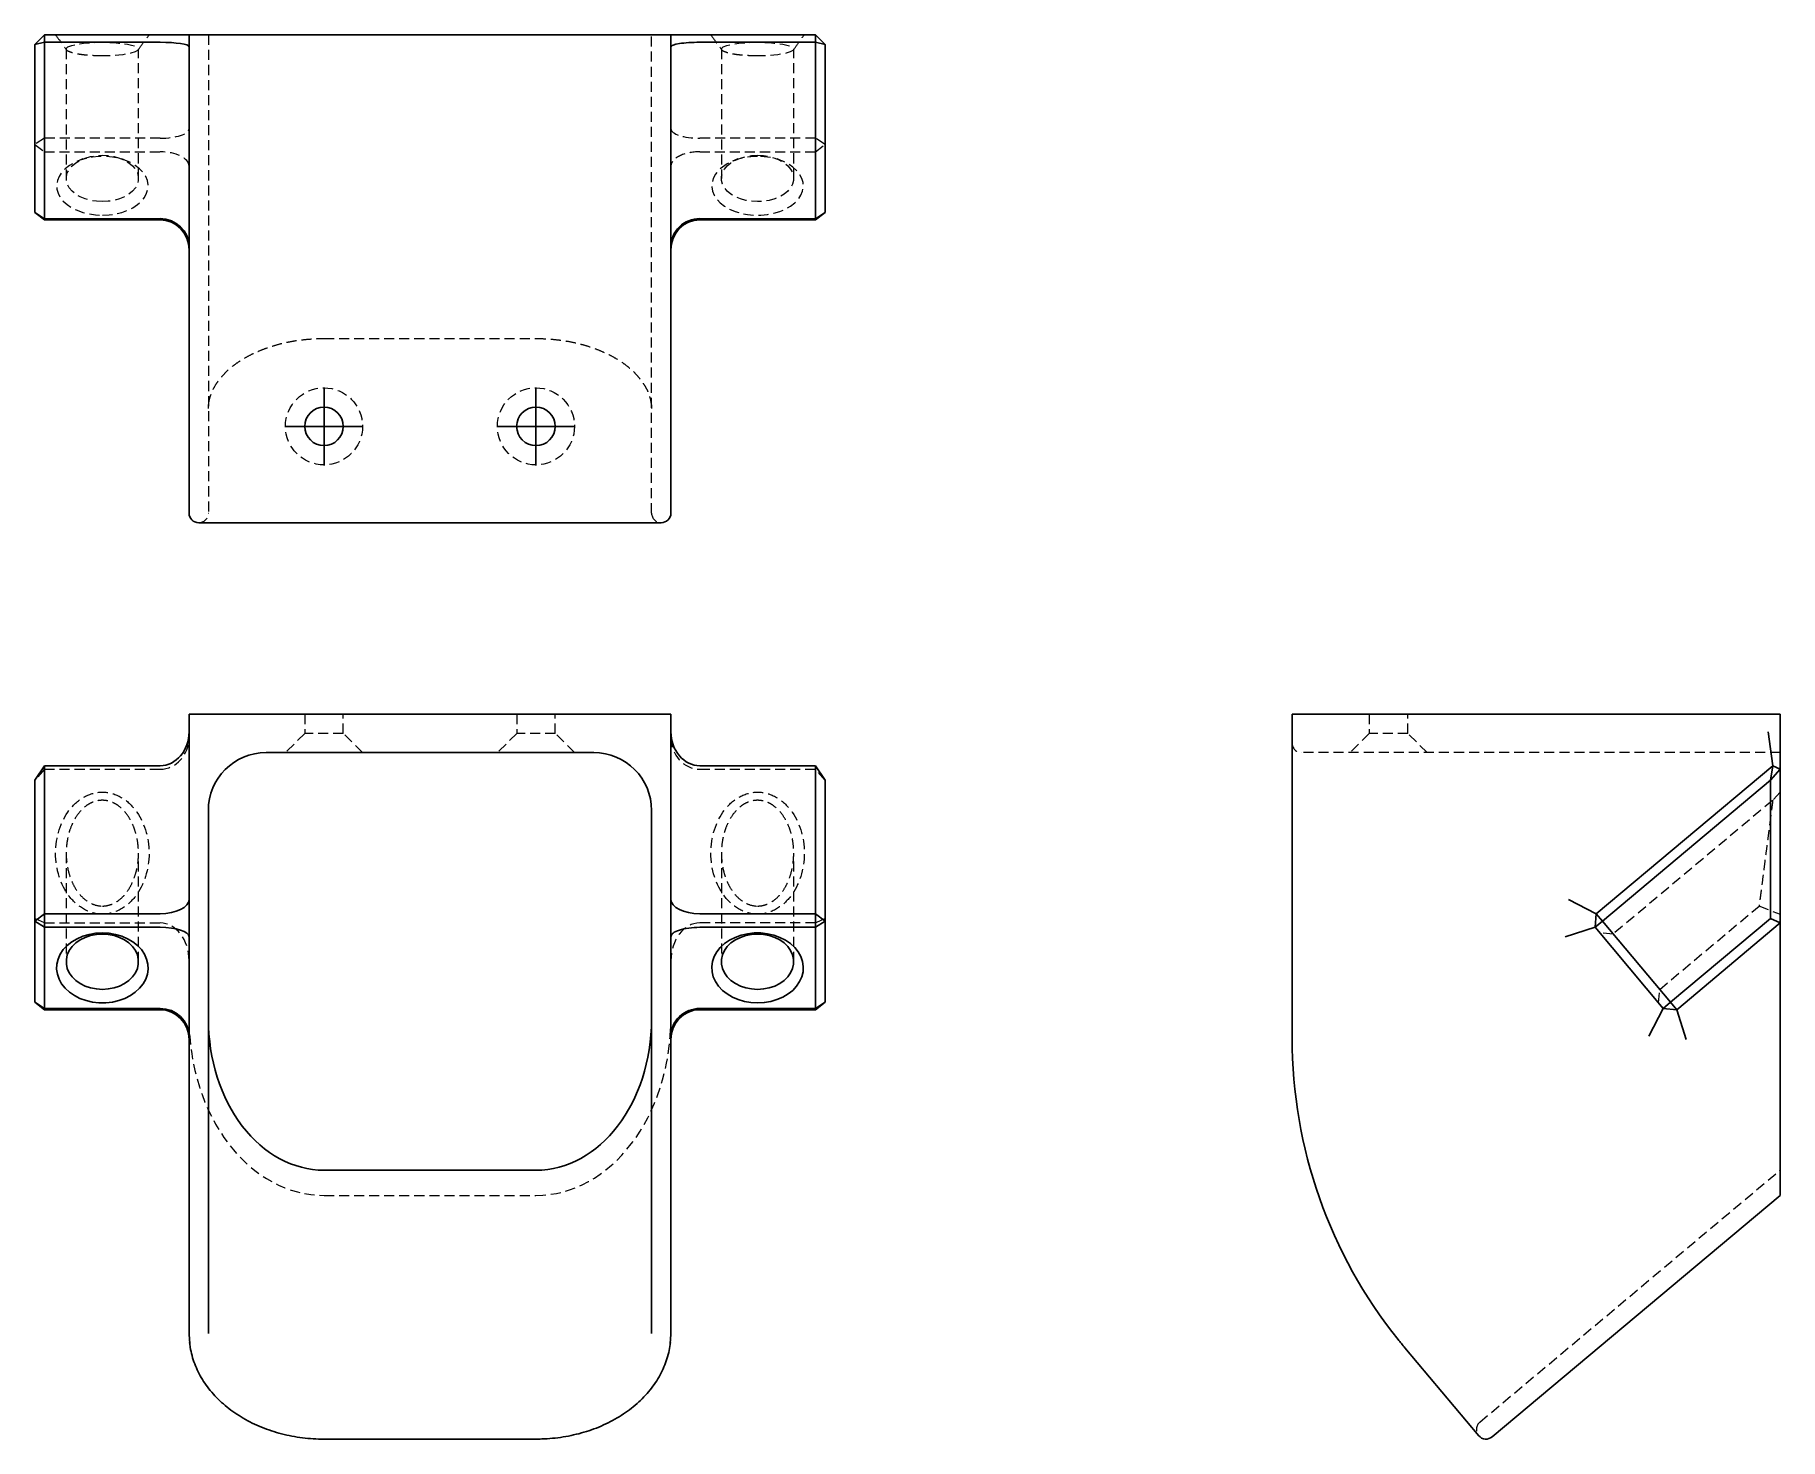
# Model space of a CAD drawing. Header units: millimetres. Extents: x 33 to 254, y 11 to 189.
import ezdxf

# ---------------------------------------------------------------- set-up
doc = ezdxf.new("R2010")
doc.units = ezdxf.units.MM
doc.linetypes.add('HIDDEN', pattern=[1.905, 1.27, -0.635])
doc.layers.add('10', color=7, linetype='Continuous')

# ---------------------------------------------------------------- blocks, each defined once
blk = doc.blocks.new('SW_CENTERMARKSYMBOL_0')
at = {"layer": '10', "color": 0}
for p, q in [((0, 2.5), (0, 4.94)), ((0, 0), (0, 2.5)), ((-2.5, 0), (-4.94, 0)), ((0, 0), (-2.5, 0)), ((0, 0), (0, -2.5)), ((0, 0), (2.5, 0)), ((2.5, 0), (4.94, 0)), ((0, -2.5), (0, -4.94))]:
    blk.add_line(p, q, dxfattribs=at)
blk = doc.blocks.new('SW_CENTERMARKSYMBOL_1')
at = {"layer": '10', "color": 0}
for p, q in [((0, 2.5), (0, 4.94)), ((0, 0), (0, 2.5)), ((-2.5, 0), (-4.94, 0)), ((0, 0), (-2.5, 0)), ((0, 0), (0, -2.5)), ((0, 0), (2.5, 0)), ((2.5, 0), (4.94, 0)), ((0, -2.5), (0, -4.94))]:
    blk.add_line(p, q, dxfattribs=at)

msp = doc.modelspace()

# ---------------------------------------------------------------- linework, layer by layer
at = {"color": 7, "linetype": 'Continuous', "lineweight": 25}
for p, q in [((34.22, 188.88), (33, 187.66)), ((34.22, 187.94), (33, 187.66)), ((34.22, 187.94), (34.22, 188.88)), ((34.22, 188.88), (48.85, 188.88)), ((48.85, 187.94), (34.22, 187.94)), ((34.22, 187.94), (34.22, 165.61)), ((48.85, 188.88), (52.51, 188.88)), ((52.51, 128.34), (52.51, 188.88)), ((52.51, 188.88), (113.49, 188.88)), ((113.49, 128.34), (113.49, 188.88)), ((113.49, 188.88), (117.15, 188.88)), ((117.15, 188.88), (131.78, 188.88)), ((131.78, 187.94), (117.15, 187.94)), ((131.78, 188.88), (131.78, 187.94)), ((133, 187.66), (131.78, 188.88)), ((133, 187.66), (131.78, 187.94)), ((131.78, 165.61), (131.78, 187.94)), ((33, 166.39), (33, 187.66)), ((133, 187.66), (133, 166.39)), ((33, 166.39), (34.22, 165.61)), ((33, 166.39), (34.22, 165.46)), ((131.78, 165.61), (133, 166.39)), ((131.78, 165.46), (133, 166.39)), ((34.22, 165.61), (48.85, 165.61)), ((34.22, 165.46), (34.22, 165.61)), ((48.85, 165.46), (34.22, 165.46)), ((117.15, 165.61), (131.78, 165.61)), ((131.78, 165.46), (117.15, 165.46)), ((131.78, 165.61), (131.78, 165.46)), ((112.27, 127.12), (53.73, 127.12)), ((52.51, 61.87), (52.51, 102.89)), ((52.51, 102.89), (53.73, 102.89)), ((112.27, 102.89), (53.73, 102.89)), ((112.27, 102.89), (113.49, 102.89)), ((113.49, 102.89), (113.49, 61.87)), ((192.12, 90.7), (192.12, 102.89)), ((192.12, 102.89), (193.34, 102.89)), ((193.34, 102.89), (253.88, 102.89)), ((253.88, 99.96), (253.88, 102.89)), ((252.38, 100.66), (252.94, 96.36)), ((253.88, 99.96), (253.88, 95.92)), ((103.73, 98.02), (62.27, 98.02)), ((34.22, 96.36), (33, 94.53)), ((34.22, 96.36), (34.22, 77.62)), ((48.85, 96.36), (34.22, 96.36)), ((131.78, 96.36), (117.15, 96.36)), ((131.78, 77.62), (131.78, 96.36)), ((133, 94.53), (131.78, 96.36)), ((230.61, 77.62), (252.94, 96.36)), ((252.66, 94.53), (252.94, 96.36)), ((252.66, 94.53), (253.88, 95.92)), ((253.88, 95.92), (252.94, 96.36)), ((253.88, 95.92), (253.88, 76.45)), ((33, 76.68), (33, 94.53)), ((133, 94.53), (133, 76.68)), ((252.66, 94.53), (231.39, 76.68)), ((252.66, 77.01), (252.66, 94.53)), ((54.95, 90.7), (54.95, 61.87)), ((111.05, 61.87), (111.05, 90.7)), ((192.12, 90.7), (192.12, 61.87)), ((33, 76.68), (34.22, 77.62)), ((34.22, 75.9), (34.22, 77.62)), ((34.22, 77.62), (48.85, 77.62)), ((117.15, 77.62), (131.78, 77.62)), ((131.78, 77.62), (131.78, 75.9)), ((131.78, 77.62), (133, 76.68)), ((227.1, 79.44), (230.61, 77.62)), ((230.61, 77.62), (230.46, 75.9)), ((230.61, 77.62), (231.39, 76.68)), ((33, 76.68), (34.22, 75.9)), ((33, 66.41), (33, 76.68)), ((48.85, 75.9), (34.22, 75.9)), ((34.22, 75.9), (34.22, 65.62)), ((131.78, 75.9), (117.15, 75.9)), ((131.78, 75.9), (133, 76.68)), ((131.78, 65.62), (131.78, 75.9)), ((133, 76.68), (133, 66.41)), ((226.68, 74.71), (230.46, 75.9)), ((230.46, 75.9), (231.39, 76.68)), ((239.08, 65.62), (230.46, 75.9)), ((231.39, 76.68), (240.02, 66.41)), ((240.02, 66.41), (252.66, 77.01)), ((253.88, 76.45), (240.8, 65.47)), ((252.66, 77.01), (253.88, 76.45)), ((253.88, 76.45), (253.88, 71.67)), ((253.88, 64.25), (253.88, 71.67)), ((33, 66.41), (34.22, 65.62)), ((34.22, 65.47), (33, 66.41)), ((131.78, 65.62), (133, 66.41)), ((133, 66.41), (131.78, 65.47)), ((239.08, 65.62), (240.02, 66.41)), ((240.02, 66.41), (240.8, 65.47)), ((34.22, 65.62), (48.85, 65.62)), ((34.22, 65.47), (34.22, 65.62)), ((48.85, 65.47), (34.22, 65.47)), ((117.15, 65.62), (131.78, 65.62)), ((131.78, 65.47), (117.15, 65.47)), ((131.78, 65.62), (131.78, 65.47)), ((237.25, 62.11), (239.08, 65.62)), ((239.08, 65.62), (240.8, 65.47)), ((241.99, 61.69), (240.8, 65.47)), ((253.88, 41.96), (253.88, 64.25)), ((52.51, 24.48), (52.51, 61.87)), ((54.95, 61.87), (54.95, 24.48)), ((111.05, 24.48), (111.05, 61.87)), ((113.49, 61.87), (113.49, 24.48)), ((69.59, 45.15), (96.41, 45.15)), ((253.88, 41.96), (217.45, 11.39)), ((52.51, 24.48), (52.53, 24.34)), ((52.53, 24.34), (52.6, 23.22)), ((113.4, 23.22), (113.47, 24.34)), ((113.49, 24.48), (113.47, 24.34)), ((206.39, 22.67), (215.73, 11.54)), ((69.59, 11.11), (96.41, 11.11))]:
    msp.add_line(p, q, dxfattribs=at)
at = {"color": 7, "linetype": 'HIDDEN', "lineweight": 18}
for p, q in [((54.95, 188.88), (54.95, 128.34)), ((111.05, 128.34), (111.05, 188.88)), ((36.96, 187.08), (36.96, 170.71)), ((46.11, 170.71), (46.11, 187.08)), ((119.89, 187.08), (119.89, 170.71)), ((129.04, 170.71), (129.04, 187.08)), ((34.22, 175.8), (33, 175.02)), ((33, 175.02), (34.22, 174.08)), ((48.85, 175.8), (34.22, 175.8)), ((131.78, 175.8), (117.15, 175.8)), ((133, 175.02), (131.78, 175.8)), ((131.78, 174.08), (133, 175.02)), ((34.22, 174.08), (48.85, 174.08)), ((39.05, 173.17), (38.39, 172.9)), ((44.69, 172.9), (44.02, 173.17)), ((117.15, 174.08), (131.78, 174.08)), ((121.98, 173.17), (121.31, 172.9)), ((127.61, 172.9), (126.95, 173.17)), ((69.59, 150.44), (96.41, 150.44)), ((54.95, 141.58), (54.97, 142.05)), ((111.03, 142.05), (111.05, 141.58)), ((67.15, 102.89), (67.15, 100.45)), ((72.02, 100.45), (72.02, 102.89)), ((93.98, 102.89), (93.98, 100.45)), ((98.85, 100.45), (98.85, 102.89)), ((201.88, 102.89), (201.88, 100.45)), ((206.76, 100.45), (206.76, 102.89)), ((67.15, 100.45), (64.71, 98.02)), ((72.02, 100.45), (67.15, 100.45)), ((74.46, 98.02), (72.02, 100.45)), ((93.98, 100.45), (91.54, 98.02)), ((98.85, 100.45), (93.98, 100.45)), ((101.29, 98.02), (98.85, 100.45)), ((201.88, 100.45), (199.44, 98.02)), ((206.76, 100.45), (201.88, 100.45)), ((209.19, 98.02), (206.76, 100.45)), ((253.88, 98.02), (193.34, 98.02)), ((34.22, 95.92), (33, 94.53)), ((34.22, 95.92), (48.85, 95.92)), ((117.15, 95.92), (131.78, 95.92)), ((133, 94.53), (131.78, 95.92)), ((253.88, 93.01), (252.94, 91.97)), ((252.92, 91.96), (232.77, 75.05)), ((36.96, 85.29), (36.96, 71.54)), ((46.11, 71.54), (46.11, 85.29)), ((119.89, 85.29), (119.89, 71.54)), ((129.04, 71.54), (129.04, 85.29)), ((238.64, 68.04), (251.22, 78.59)), ((251.2, 78.6), (253.88, 77.56)), ((34.22, 76.45), (33, 77.01)), ((34.22, 76.45), (48.85, 76.45)), ((131.78, 76.45), (117.15, 76.45)), ((133, 77.01), (131.78, 76.45)), ((232.77, 75.05), (231.05, 75.2)), ((238.49, 66.32), (238.64, 68.04)), ((215.88, 13.26), (253.88, 45.15)), ((69.59, 41.96), (96.41, 41.96))]:
    msp.add_line(p, q, dxfattribs=at)
at = {"color": 7, "linetype": 'HIDDEN', "lineweight": 18, "flags": 128}
for points in [[(36.99, 187.08), (36.97, 187.14), (37.17, 187.35), (37.66, 187.55), (38.1, 187.65), (38.67, 187.75), (39.17, 187.82), (39.77, 187.88), (40.83, 187.94), (41.99, 187.94), (43, 187.9), (43.59, 187.85), (44.12, 187.79), (44.74, 187.7), (45.24, 187.59), (45.73, 187.43), (46.02, 187.25), (46.11, 187.07), (45.99, 186.89), (45.68, 186.72), (45.16, 186.56), (44.7, 186.46), (44.12, 186.37), (43.61, 186.31), (43.02, 186.27), (41.97, 186.22), (41.54, 186.22), (41.54, 186.22)], [(119.92, 187.08), (119.9, 187.14), (120.1, 187.35), (120.59, 187.55), (121.02, 187.65), (121.59, 187.75), (122.1, 187.82), (122.7, 187.88), (123.76, 187.94), (124.92, 187.94), (125.92, 187.9), (126.51, 187.85), (127.05, 187.79), (127.66, 187.7), (128.17, 187.59), (128.66, 187.43), (128.95, 187.25), (129.04, 187.07), (128.92, 186.89), (128.61, 186.72), (128.09, 186.56), (127.63, 186.46), (127.04, 186.37), (126.54, 186.31), (125.95, 186.27), (124.89, 186.22), (124.46, 186.22), (124.46, 186.22)], [(41.54, 166.05), (42.38, 166.09), (43.21, 166.21), (44, 166.4), (44.73, 166.67), (45.4, 167), (45.99, 167.39), (46.48, 167.83), (46.87, 168.31), (47.14, 168.83), (47.29, 169.36), (47.33, 169.91), (47.23, 170.45), (47.02, 170.97), (46.69, 171.47), (46.25, 171.94), (45.71, 172.36), (45.08, 172.72), (44.37, 173.02), (43.61, 173.25), (42.8, 173.41), (41.96, 173.48), (41.11, 173.48), (40.28, 173.41), (39.47, 173.25), (38.7, 173.02), (38, 172.72), (37.37, 172.36), (36.83, 171.94), (36.38, 171.47), (36.05, 170.97), (35.84, 170.45), (35.75, 169.91), (35.78, 169.36), (35.93, 168.83), (36.21, 168.31), (36.59, 167.83), (37.08, 167.39), (37.67, 167), (38.34, 166.67), (39.08, 166.4), (39.87, 166.21), (40.69, 166.09), (41.54, 166.05)], [(41.54, 167.77), (40.78, 167.81), (40.05, 167.92), (39.36, 168.12), (38.73, 168.39), (38.17, 168.71), (37.71, 169.1), (37.35, 169.52), (37.1, 169.98), (36.98, 170.46), (36.98, 170.95), (37.1, 171.43), (37.35, 171.89), (37.71, 172.31), (38.17, 172.7), (38.73, 173.02), (39.36, 173.29), (40.05, 173.49), (40.78, 173.6), (41.54, 173.64), (42.29, 173.6), (43.02, 173.49), (43.71, 173.29), (44.35, 173.02), (44.9, 172.7), (45.37, 172.31), (45.72, 171.89), (45.97, 171.43), (46.09, 170.95), (46.09, 170.46), (45.97, 169.98), (45.72, 169.52), (45.37, 169.1), (44.9, 168.71), (44.35, 168.39), (43.71, 168.12), (43.02, 167.92), (42.29, 167.81), (41.54, 167.77)], [(124.46, 173.49), (123.62, 173.45), (122.79, 173.34), (122, 173.14), (121.27, 172.88), (120.6, 172.54), (120.01, 172.15), (119.52, 171.71), (119.13, 171.23), (118.86, 170.71), (118.71, 170.18), (118.67, 169.63), (118.77, 169.09), (118.98, 168.57), (119.31, 168.07), (119.75, 167.6), (120.29, 167.19), (120.92, 166.82), (121.63, 166.52), (122.39, 166.29), (123.2, 166.14), (124.04, 166.06), (124.89, 166.06), (125.72, 166.14), (126.53, 166.29), (127.3, 166.52), (128, 166.82), (128.63, 167.19), (129.17, 167.6), (129.62, 168.07), (129.95, 168.57), (130.16, 169.09), (130.25, 169.63), (130.22, 170.18), (130.07, 170.71), (129.79, 171.23), (129.41, 171.71), (128.92, 172.15), (128.33, 172.54), (127.66, 172.88), (126.92, 173.14), (126.13, 173.34), (125.31, 173.45), (124.46, 173.49)], [(124.46, 173.64), (125.22, 173.6), (125.95, 173.49), (126.64, 173.29), (127.27, 173.02), (127.83, 172.7), (128.29, 172.31), (128.65, 171.89), (128.9, 171.43), (129.02, 170.95), (129.02, 170.46), (128.9, 169.98), (128.65, 169.52), (128.29, 169.1), (127.83, 168.71), (127.27, 168.39), (126.64, 168.12), (125.95, 167.92), (125.22, 167.81), (124.46, 167.77), (123.71, 167.81), (122.98, 167.92), (122.29, 168.12), (121.65, 168.39), (121.1, 168.71), (120.63, 169.1), (120.28, 169.52), (120.03, 169.98), (119.91, 170.46), (119.91, 170.95), (120.03, 171.43), (120.28, 171.89), (120.63, 172.31), (121.1, 172.7), (121.65, 173.02), (122.29, 173.29), (122.98, 173.49), (123.71, 173.6), (124.46, 173.64)], [(54.97, 142.05), (54.98, 142.07), (55, 142.16)], [(111.03, 142.05), (111.02, 142.07), (111, 142.16)]]:
    msp.add_lwpolyline(points, dxfattribs=at)
at = {"color": 7, "linetype": 'Continuous', "lineweight": 25, "flags": 128}
for points in [[(41.54, 75.2), (42.38, 75.15), (43.21, 75.01), (44, 74.78), (44.73, 74.46), (45.4, 74.06), (45.99, 73.6), (46.48, 73.07), (46.87, 72.5), (47.14, 71.88), (47.29, 71.25), (47.33, 70.6), (47.23, 69.95), (47.02, 69.33), (46.69, 68.73), (46.25, 68.18), (45.71, 67.68), (45.08, 67.25), (44.37, 66.89), (43.61, 66.62), (42.8, 66.43), (41.96, 66.33), (41.11, 66.33), (40.28, 66.43), (39.47, 66.62), (38.7, 66.89), (38, 67.25), (37.37, 67.68), (36.83, 68.18), (36.38, 68.73), (36.05, 69.33), (35.84, 69.95), (35.75, 70.6), (35.78, 71.25), (35.93, 71.88), (36.21, 72.5), (36.59, 73.07), (37.08, 73.6), (37.67, 74.06), (38.34, 74.46), (39.08, 74.78), (39.87, 75.01), (40.69, 75.15), (41.54, 75.2)], [(124.46, 66.32), (123.62, 66.37), (122.79, 66.51), (122, 66.74), (121.27, 67.06), (120.6, 67.46), (120.01, 67.92), (119.52, 68.45), (119.13, 69.02), (118.86, 69.64), (118.71, 70.27), (118.67, 70.92), (118.77, 71.57), (118.98, 72.19), (119.31, 72.79), (119.75, 73.34), (120.29, 73.84), (120.92, 74.27), (121.63, 74.63), (122.39, 74.9), (123.2, 75.09), (124.04, 75.19), (124.89, 75.19), (125.72, 75.09), (126.53, 74.9), (127.3, 74.63), (128, 74.27), (128.63, 73.84), (129.17, 73.34), (129.62, 72.79), (129.95, 72.19), (130.16, 71.57), (130.25, 70.92), (130.22, 70.27), (130.07, 69.64), (129.79, 69.02), (129.41, 68.45), (128.92, 67.92), (128.33, 67.46), (127.66, 67.06), (126.92, 66.74), (126.13, 66.51), (125.31, 66.37), (124.46, 66.32)], [(41.54, 75.05), (40.78, 75), (40.05, 74.86), (39.36, 74.62), (38.73, 74.31), (38.17, 73.92), (37.71, 73.46), (37.35, 72.95), (37.1, 72.4), (36.98, 71.83), (36.98, 71.25), (37.1, 70.68), (37.35, 70.14), (37.71, 69.63), (38.17, 69.17), (38.73, 68.78), (39.36, 68.46), (40.05, 68.23), (40.78, 68.09), (41.54, 68.04), (42.29, 68.09), (43.02, 68.23), (43.71, 68.46), (44.35, 68.78), (44.9, 69.17), (45.37, 69.63), (45.72, 70.14), (45.97, 70.68), (46.09, 71.25), (46.09, 71.83), (45.97, 72.4), (45.72, 72.95), (45.37, 73.46), (44.9, 73.92), (44.35, 74.31), (43.71, 74.62), (43.02, 74.86), (42.29, 75), (41.54, 75.05)], [(124.46, 68.04), (125.22, 68.09), (125.95, 68.23), (126.64, 68.46), (127.27, 68.78), (127.83, 69.17), (128.29, 69.63), (128.65, 70.14), (128.9, 70.68), (129.02, 71.25), (129.02, 71.83), (128.9, 72.4), (128.65, 72.95), (128.29, 73.46), (127.83, 73.92), (127.27, 74.31), (126.64, 74.62), (125.95, 74.86), (125.22, 75), (124.46, 75.05), (123.71, 75), (122.98, 74.86), (122.29, 74.62), (121.65, 74.31), (121.1, 73.92), (120.63, 73.46), (120.28, 72.95), (120.03, 72.4), (119.91, 71.83), (119.91, 71.25), (120.03, 70.68), (120.28, 70.14), (120.63, 69.63), (121.1, 69.17), (121.65, 68.78), (122.29, 68.46), (122.98, 68.23), (123.71, 68.09), (124.46, 68.04)], [(52.57, 23.33), (52.6, 23.23), (52.6, 23.22)], [(113.43, 23.33), (113.4, 23.23), (113.4, 23.22)]]:
    msp.add_lwpolyline(points, dxfattribs=at)
at = {"color": 7, "linetype": 'HIDDEN', "lineweight": 18}
for centre in [(69.59, 139.32), (96.41, 139.32)]:
    msp.add_circle(centre, 4.88, dxfattribs=at)
at = {"color": 7, "linetype": 'Continuous', "lineweight": 25}
for centre in [(69.59, 139.32), (96.41, 139.32)]:
    msp.add_circle(centre, 2.44, dxfattribs=at)
for centre, radius, start, end in [((53.73, 128.34), 1.22, 180, 270), ((112.27, 128.34), 1.22, 270, 0), ((62.27, 90.7), 7.32, 90, 180), ((103.73, 90.7), 7.32, 0, 90), ((253.1, 61.87), 60.98, 180, 218.7323), ((216.66, 12.33), 1.22, 220, 310)]:
    msp.add_arc(centre, radius, start, end, dxfattribs=at)
at = {"color": 7, "linetype": 'HIDDEN', "lineweight": 18}
for centre, start, end in [((53.73, 128.34), 270, 0), ((112.27, 128.34), 180, 270), ((193.34, 99.23), 180, 270), ((216.66, 12.33), 130, 220)]:
    msp.add_arc(centre, 1.22, start, end, dxfattribs=at)
at = {"color": 7, "linetype": 'Continuous', "lineweight": 25}
for centre, major_axis, ratio, start_param, end_param in [((48.85, 187.38), (3.66, 0), 0.154763, 0, 1.570796), ((117.15, 187.38), (3.66, 0), 0.154763, 1.570796, 3.141593), ((48.85, 162.1), (3.66, 0), 0.960094, 0, 1.570796), ((48.85, 161.68), (0, 3.78), 0.968715, 4.712389, 6.283185), ((117.15, 162.1), (3.66, 0), 0.960094, 1.570796, 3.141593), ((117.15, 161.68), (0, 3.78), 0.968715, 0, 1.570796), ((48.85, 100.66), (0, 4.3), 0.850669, 3.141593, 4.712389), ((117.15, 100.66), (0, 4.3), 0.850669, 1.570796, 3.141593), ((48.85, 79.44), (3.66, 0), 0.499793, 4.712389, 6.283185), ((117.15, 79.44), (3.66, 0), 0.499793, 3.141593, 4.712389), ((48.85, 74.71), (3.66, 0), 0.325482, 0, 1.570796), ((117.15, 74.71), (3.66, 0), 0.325482, 1.570796, 3.141593), ((48.85, 62.11), (3.66, 0), 0.960094, 0, 1.570796), ((48.85, 61.69), (0, 3.78), 0.968715, 4.712389, 6.283185), ((69.59, 64.25), (0, 19.1), 0.766044, 1.570796, 3.141593), ((96.41, 64.25), (0, -19.1), 0.766044, 0, 1.570796), ((117.15, 62.11), (3.66, 0), 0.960094, 1.570796, 3.141593), ((117.15, 61.69), (0, 3.78), 0.968715, 0, 1.570796)]:
    msp.add_ellipse(centre, major_axis=major_axis, ratio=ratio, start_param=start_param, end_param=end_param, dxfattribs=at)
at = {"color": 7, "linetype": 'HIDDEN', "lineweight": 18}
for centre, major_axis, ratio, start_param, end_param in [((48.85, 176.99), (3.66, 0), 0.325482, 4.712389, 6.283185), ((117.15, 176.99), (3.66, 0), 0.325482, 3.141593, 4.712389), ((48.85, 172.25), (3.66, 0), 0.499793, 0, 1.570796), ((117.15, 172.25), (3.66, 0), 0.499793, 1.570796, 3.141593), ((48.85, 99.96), (0, 4.04), 0.906308, 3.141593, 4.712389), ((117.15, 99.96), (0, -4.04), 0.906308, 4.712389, 6.283185), ((48.85, 71.67), (0, 4.78), 0.766044, 4.712389, 6.283185), ((117.15, 71.67), (0, 4.78), 0.766044, 0, 1.570796), ((69.59, 64.25), (0, 22.29), 0.766044, 1.570796, 3.141593), ((96.41, 64.25), (0, -22.29), 0.766044, 0, 1.570796)]:
    msp.add_ellipse(centre, major_axis=major_axis, ratio=ratio, start_param=start_param, end_param=end_param, dxfattribs=at)
for points, knots in [([(35.62, 188.88), (35.85, 188.57), (36.31, 187.95), (36.78, 187.29), (37.01, 186.96)], [0, 0, 0, 0, 0.494482, 1, 1, 1, 1]), ([(46.06, 186.96), (46.3, 187.29), (46.76, 187.95), (47.22, 188.57), (47.45, 188.88)], [0, 0, 0, 0, 0.505518, 1, 1, 1, 1]), ([(118.55, 188.88), (118.78, 188.57), (119.24, 187.95), (119.7, 187.29), (119.94, 186.96)], [0, 0, 0, 0, 0.494482, 1, 1, 1, 1]), ([(128.99, 186.96), (129.22, 187.29), (129.69, 187.95), (130.15, 188.57), (130.38, 188.88)], [0, 0, 0, 0, 0.505518, 1, 1, 1, 1]), ([(41.54, 186.22), (41.17, 186.23), (40.43, 186.24), (39.54, 186.3), (38.86, 186.38), (38.27, 186.47), (37.74, 186.6), (37.29, 186.76), (37.04, 186.88), (37.02, 186.96), (37.02, 186.98)], [0, 0, 0, 0, 0.135826, 0.271097, 0.371537, 0.474819, 0.61905, 0.767278, 0.960889, 1, 1, 1, 1]), ([(124.46, 186.22), (124.09, 186.23), (123.36, 186.24), (122.47, 186.3), (121.79, 186.38), (121.19, 186.47), (120.66, 186.6), (120.22, 186.76), (119.97, 186.88), (119.95, 186.96), (119.95, 186.98)], [0, 0, 0, 0, 0.135826, 0.271097, 0.371537, 0.474819, 0.61905, 0.767278, 0.960889, 1, 1, 1, 1]), ([(55, 142.16), (55.01, 142.28), (55.07, 142.66), (55.24, 143.28), (55.55, 144.02), (55.97, 144.74), (56.48, 145.44), (57.08, 146.11), (57.78, 146.75), (58.56, 147.35), (59.42, 147.91), (60.36, 148.42), (61.37, 148.88), (62.44, 149.29), (63.56, 149.65), (64.73, 149.94), (65.94, 150.17), (67.17, 150.33), (68.39, 150.42), (69.2, 150.44), (69.59, 150.44)], [0, 0, 0, 0, 0.028903, 0.089364, 0.149173, 0.208054, 0.266112, 0.323553, 0.380583, 0.437369, 0.49403, 0.550648, 0.607263, 0.663905, 0.720592, 0.77733, 0.834115, 0.890941, 0.947796, 1, 1, 1, 1]), ([(96.41, 150.44), (96.63, 150.44), (97.27, 150.43), (98.33, 150.37), (99.57, 150.24), (100.79, 150.04), (101.98, 149.77), (103.12, 149.44), (104.21, 149.05), (105.25, 148.61), (106.21, 148.12), (107.1, 147.58), (107.91, 147), (108.64, 146.38), (109.27, 145.73), (109.81, 145.06), (110.26, 144.37), (110.61, 143.66), (110.87, 142.92), (110.96, 142.42), (111, 142.16)], [0, 0, 0, 0, 0.029603, 0.086464, 0.143317, 0.200134, 0.256902, 0.313611, 0.370249, 0.426814, 0.483307, 0.539741, 0.596145, 0.652552, 0.709031, 0.76569, 0.822678, 0.880189, 0.938436, 1, 1, 1, 1]), ([(41.54, 77.56), (42.31, 77.56), (43.08, 77.77), (44.52, 78.54), (45.17, 79.11), (46.81, 81.26), (47.45, 83.26), (47.45, 87.31), (46.81, 89.31), (45.17, 91.46), (44.52, 92.03), (43.08, 92.81), (42.31, 93.01), (40.76, 93.01), (39.99, 92.81), (38.56, 92.03), (37.9, 91.46), (36.26, 89.31), (35.62, 87.31), (35.62, 83.26), (36.26, 81.26), (37.9, 79.11), (38.56, 78.54), (39.99, 77.77), (40.76, 77.56), (41.54, 77.56)], [0, 0, 0, 0, 0.392699, 0.392699, 0.785398, 0.785398, 1.570796, 1.570796, 2.356194, 2.356194, 2.748894, 2.748894, 3.141593, 3.141593, 3.534292, 3.534292, 3.926991, 3.926991, 4.712389, 4.712389, 5.497787, 5.497787, 5.890486, 5.890486, 6.283185, 6.283185, 6.283185, 6.283185]), ([(124.46, 77.56), (125.24, 77.56), (126.01, 77.77), (127.44, 78.54), (128.1, 79.11), (129.74, 81.26), (130.38, 83.26), (130.38, 87.31), (129.74, 89.31), (128.1, 91.46), (127.44, 92.03), (126.01, 92.81), (125.24, 93.01), (123.69, 93.01), (122.92, 92.81), (121.48, 92.03), (120.83, 91.46), (119.19, 89.31), (118.55, 87.31), (118.55, 83.26), (119.19, 81.26), (120.83, 79.11), (121.48, 78.54), (122.92, 77.77), (123.69, 77.56), (124.46, 77.56)], [0, 0, 0, 0, 0.392699, 0.392699, 0.785398, 0.785398, 1.570796, 1.570796, 2.356194, 2.356194, 2.748894, 2.748894, 3.141593, 3.141593, 3.534292, 3.534292, 3.926991, 3.926991, 4.712389, 4.712389, 5.497787, 5.497787, 5.890486, 5.890486, 6.283185, 6.283185, 6.283185, 6.283185]), ([(41.54, 78.59), (41.16, 78.59), (40.79, 78.66), (40.08, 78.92), (39.75, 79.1), (39.15, 79.56), (38.88, 79.82), (38.41, 80.39), (38.19, 80.7), (37.83, 81.35), (37.68, 81.68), (37.41, 82.37), (37.3, 82.73), (37.05, 83.81), (36.96, 84.54), (36.96, 85.65), (36.98, 86.03), (37.07, 86.76), (37.13, 87.12), (37.3, 87.84), (37.4, 88.19), (37.67, 88.88), (37.83, 89.23), (38.19, 89.87), (38.4, 90.18), (38.88, 90.75), (39.15, 91.02), (39.6, 91.35), (39.75, 91.46), (40.08, 91.64), (40.25, 91.72), (40.6, 91.85), (40.79, 91.9), (41.16, 91.96), (41.34, 91.98), (41.72, 91.98), (41.91, 91.96), (42.28, 91.9), (42.46, 91.85), (42.81, 91.72), (42.98, 91.64), (43.31, 91.46), (43.47, 91.36), (43.92, 91.02), (44.19, 90.76), (44.67, 90.19), (44.87, 89.88), (45.24, 89.24), (45.4, 88.9), (45.66, 88.2), (45.77, 87.85), (45.94, 87.13), (46, 86.77), (46.09, 86.03), (46.11, 85.66), (46.11, 84.92), (46.09, 84.55), (46.01, 83.82), (45.94, 83.45), (45.77, 82.73), (45.66, 82.38), (45.4, 81.69), (45.24, 81.35), (44.88, 80.7), (44.67, 80.39), (44.19, 79.82), (43.92, 79.55), (43.48, 79.22), (43.32, 79.12), (42.99, 78.93), (42.82, 78.86), (42.47, 78.73), (42.29, 78.68), (41.92, 78.61), (41.73, 78.59), (41.54, 78.59)], [0, 0, 0, 0, 0.03125, 0.03125, 0.0625, 0.0625, 0.09375, 0.09375, 0.125, 0.125, 0.15625, 0.15625, 0.1875, 0.1875, 0.25, 0.25, 0.28125, 0.28125, 0.3125, 0.3125, 0.34375, 0.34375, 0.375, 0.375, 0.40625, 0.40625, 0.4375, 0.4375, 0.453125, 0.453125, 0.46875, 0.46875, 0.484375, 0.484375, 0.5, 0.5, 0.515625, 0.515625, 0.53125, 0.53125, 0.546875, 0.546875, 0.5625, 0.5625, 0.59375, 0.59375, 0.625, 0.625, 0.65625, 0.65625, 0.6875, 0.6875, 0.71875, 0.71875, 0.75, 0.75, 0.78125, 0.78125, 0.8125, 0.8125, 0.84375, 0.84375, 0.875, 0.875, 0.90625, 0.90625, 0.9375, 0.9375, 0.953125, 0.953125, 0.96875, 0.96875, 0.984375, 0.984375, 1, 1, 1, 1]), ([(124.46, 78.59), (124.08, 78.59), (123.72, 78.66), (123, 78.92), (122.68, 79.1), (122.08, 79.56), (121.81, 79.82), (121.33, 80.39), (121.12, 80.7), (120.76, 81.35), (120.6, 81.68), (120.34, 82.37), (120.23, 82.73), (119.97, 83.81), (119.89, 84.54), (119.89, 85.65), (119.91, 86.03), (119.99, 86.76), (120.06, 87.12), (120.23, 87.84), (120.33, 88.19), (120.6, 88.88), (120.75, 89.23), (121.12, 89.87), (121.33, 90.18), (121.81, 90.75), (122.07, 91.02), (122.52, 91.35), (122.68, 91.46), (123.01, 91.64), (123.18, 91.72), (123.53, 91.85), (123.71, 91.9), (124.08, 91.96), (124.27, 91.98), (124.64, 91.98), (124.83, 91.96), (125.2, 91.9), (125.38, 91.85), (125.74, 91.72), (125.91, 91.64), (126.24, 91.46), (126.39, 91.36), (126.84, 91.02), (127.11, 90.76), (127.59, 90.19), (127.8, 89.88), (128.17, 89.24), (128.33, 88.9), (128.59, 88.2), (128.7, 87.85), (128.87, 87.13), (128.93, 86.77), (129.02, 86.03), (129.04, 85.66), (129.04, 84.92), (129.02, 84.55), (128.93, 83.82), (128.87, 83.45), (128.7, 82.73), (128.59, 82.38), (128.33, 81.69), (128.17, 81.35), (127.81, 80.7), (127.6, 80.39), (127.12, 79.82), (126.85, 79.55), (126.4, 79.22), (126.25, 79.12), (125.92, 78.93), (125.74, 78.86), (125.39, 78.73), (125.21, 78.68), (124.84, 78.61), (124.65, 78.59), (124.46, 78.59)], [0, 0, 0, 0, 0.03125, 0.03125, 0.0625, 0.0625, 0.09375, 0.09375, 0.125, 0.125, 0.15625, 0.15625, 0.1875, 0.1875, 0.25, 0.25, 0.28125, 0.28125, 0.3125, 0.3125, 0.34375, 0.34375, 0.375, 0.375, 0.40625, 0.40625, 0.4375, 0.4375, 0.453125, 0.453125, 0.46875, 0.46875, 0.484375, 0.484375, 0.5, 0.5, 0.515625, 0.515625, 0.53125, 0.53125, 0.546875, 0.546875, 0.5625, 0.5625, 0.59375, 0.59375, 0.625, 0.625, 0.65625, 0.65625, 0.6875, 0.6875, 0.71875, 0.71875, 0.75, 0.75, 0.78125, 0.78125, 0.8125, 0.8125, 0.84375, 0.84375, 0.875, 0.875, 0.90625, 0.90625, 0.9375, 0.9375, 0.953125, 0.953125, 0.96875, 0.96875, 0.984375, 0.984375, 1, 1, 1, 1]), ([(252.94, 91.93), (252.94, 91.94), (252.95, 91.99), (252.91, 91.7), (252.86, 91.28), (252.79, 90.76), (252.7, 90.07), (252.58, 89.12), (252.43, 87.95), (252.25, 86.59), (252.07, 85.18), (251.89, 83.79), (251.72, 82.45), (251.58, 81.34), (251.46, 80.43), (251.38, 79.8), (251.31, 79.3), (251.26, 78.86), (251.22, 78.62), (251.22, 78.6), (251.22, 78.59)], [0, 0, 0, 0, 0.02513, 0.084216, 0.122717, 0.162323, 0.21647, 0.272125, 0.348268, 0.426554, 0.505324, 0.58576, 0.660724, 0.737543, 0.78716, 0.837854, 0.875523, 0.914123, 0.975871, 1, 1, 1, 1])]:
    msp.add_open_spline(points, degree=3, knots=knots, dxfattribs=at)
at = {"color": 7, "linetype": 'Continuous', "lineweight": 25}
for points, knots in [([(52.57, 23.33), (52.6, 23.13), (52.67, 22.57), (52.87, 21.67), (53.21, 20.64), (53.65, 19.63), (54.19, 18.64), (54.83, 17.7), (55.57, 16.8), (56.4, 15.95), (57.31, 15.15), (58.3, 14.41), (59.37, 13.74), (60.5, 13.13), (61.69, 12.6), (62.93, 12.15), (64.21, 11.77), (65.52, 11.47), (66.87, 11.26), (68.22, 11.13), (69.13, 11.11), (69.59, 11.11)], [0, 0, 0, 0, 0.0296242, 0.0826343, 0.1357015, 0.1888888, 0.2422313, 0.2957467, 0.3494367, 0.4032893, 0.4572832, 0.5113927, 0.5655911, 0.6198542, 0.6741613, 0.7284964, 0.7828481, 0.8372079, 0.8915721, 0.9459397, 1, 1, 1, 1]), ([(96.41, 11.11), (96.66, 11.11), (97.36, 11.12), (98.51, 11.19), (99.86, 11.37), (101.19, 11.62), (102.49, 11.96), (103.76, 12.38), (104.97, 12.88), (106.13, 13.46), (107.23, 14.1), (108.26, 14.82), (109.22, 15.59), (110.09, 16.43), (110.87, 17.32), (111.56, 18.25), (112.15, 19.23), (112.63, 20.24), (113.01, 21.27), (113.29, 22.3), (113.38, 22.99), (113.43, 23.33)], [0, 0, 0, 0, 0.029087, 0.0834602, 0.1378534, 0.1922587, 0.2466776, 0.3011101, 0.3555542, 0.4100023, 0.4644438, 0.5188635, 0.5732409, 0.6275501, 0.6817614, 0.7358433, 0.7897662, 0.8435072, 0.8970552, 0.9504153, 1, 1, 1, 1])]:
    msp.add_open_spline(points, degree=3, knots=knots, dxfattribs=at)
msp.add_open_spline([(206.39, 22.67), (206.1, 23.02), (205.81, 23.37), (205.53, 23.72)], degree=3, dxfattribs=at)

# ---------------------------------------------------------------- block references
at = {"layer": '10'}
for name, p in [('SW_CENTERMARKSYMBOL_1', (69.59, 139.32)), ('SW_CENTERMARKSYMBOL_0', (96.41, 139.32))]:
    msp.add_blockref(name, p, dxfattribs=at)

doc.saveas('drawing.dxf')
